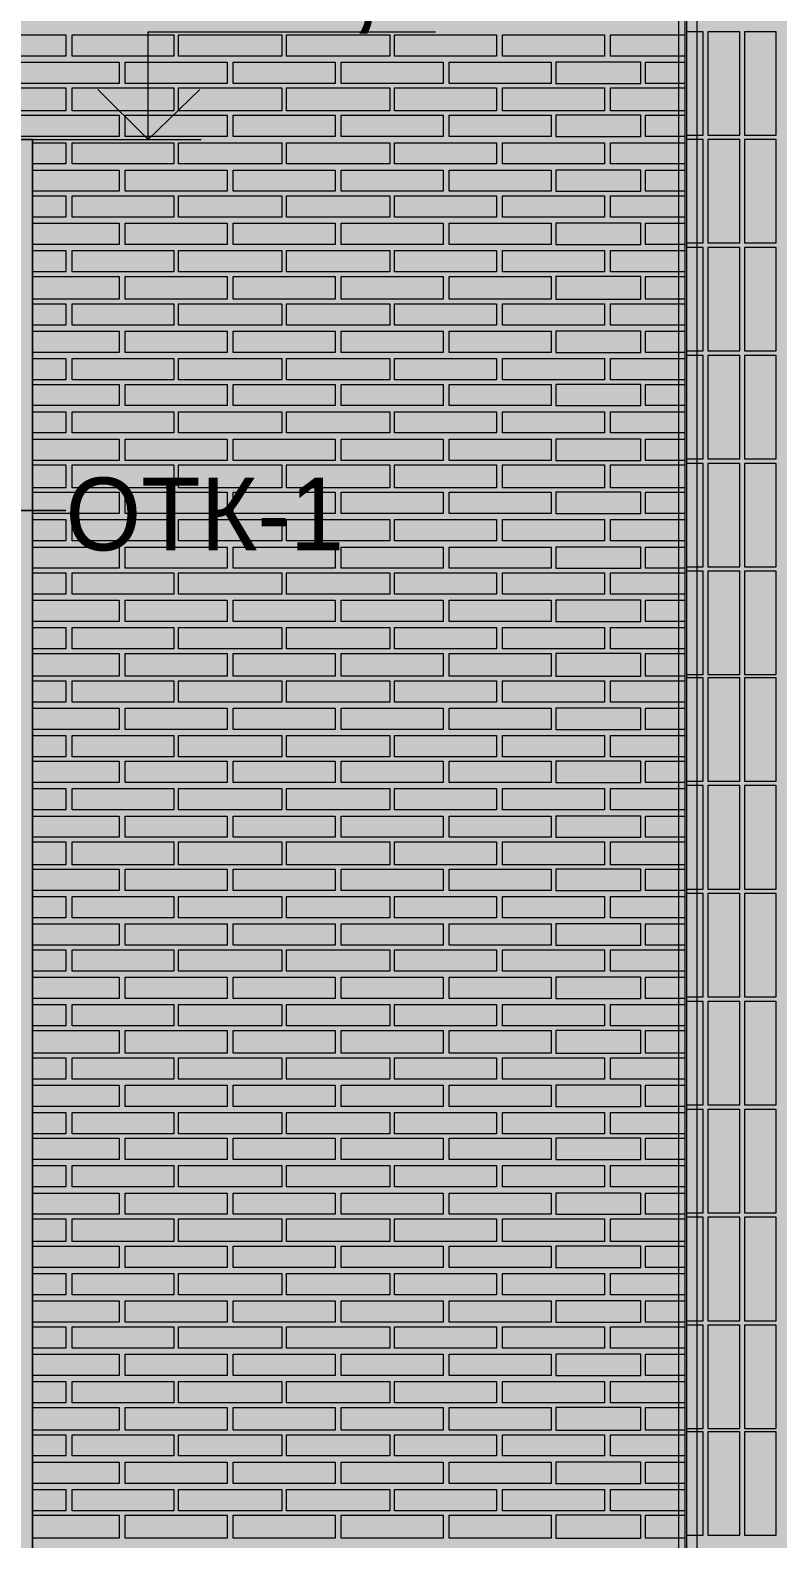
# Model space of a CAD drawing. Header units: millimetres. Extents: x -28928 to 100580, y -22867 to 36490.
# Drawn here: x 27796 to 29876, y 3035 to 7235 of the extents above; entities that cross this region are included whole.
import ezdxf

# ---------------------------------------------------------------- set-up
doc = ezdxf.new("R2010")
doc.units = ezdxf.units.MM
doc.layers.add('PDF _Геометрия', color=7, linetype='Continuous', true_color=0x8f8e8d)
doc.layers.add('PDF _Сплошная заливка', color=7, linetype='Continuous', true_color=0xffffff)
doc.layers.add('PDF _Текст', color=7, linetype='Continuous')

msp = doc.modelspace()

# ---------------------------------------------------------------- hatches: boundary and pattern name
at = {"layer": 'PDF _Сплошная заливка', "true_color": 0xdcd6cf, "transparency": 33554559}
msp.add_hatch(color=254, dxfattribs=at).paths.add_polyline_path([(29465.3, 1544.1), (29486.4, 1544.1), (29486.4, 9028.4), (4952.2, 9028.4), (4952.2, -4713.2), (29465.3, -4713.2)])
h = msp.add_hatch(color=254, dxfattribs=at)
h.paths.add_polyline_path([(29617.6, 1544.1), (29617.6, 9028.4), (29486.4, 9028.4), (29486.4, 1544.1)])
h.paths.add_polyline_path([(47137.2, -1464), (47137.2, -4713.2), (55763.7, -4713.2), (55763.7, 1455.3), (29617.6, 1455.3), (29617.6, 1523), (29486.4, 1523), (29486.4, -4713.2), (45263, -4713.2), (45263, -1464)])
at = {"layer": 'PDF _Сплошная заливка', "true_color": 0xffb53f, "transparency": 33554559}
msp.add_hatch(color=40, dxfattribs=at).paths.add_polyline_path([(33992.2, 2318.4), (33992.2, 1573.7), (34411.1, 1573.7), (34411.1, 9028.4), (29621.8, 9028.4), (29621.8, 1573.7), (32096.8, 1573.7), (32096.8, 2733), (33899.1, 2733), (33899.1, 2360.7), (34051.4, 2360.7), (34051.4, 2339.5), (33899.1, 2339.5), (33899.1, 2318.4)])

# ---------------------------------------------------------------- linework, layer by layer
at = {"layer": 'PDF _Геометрия', "color": 7, "lineweight": 9}
for points in [[(29621.8, 9028.4), (29621.8, 1544.1), (29621.8, 1523), (29486.4, 1523), (29486.4, -4764)], [(29600.7, 1544.1), (29600.7, 9028.4)], [(29617.6, 1544.1), (29617.6, 9028.4)], [(29651.4, 1573.7), (29651.4, 9028.4)], [(27751.8, 6929.9), (27984.5, 6929.9), (28124.1, 6929.9), (28124.1, 7230.3), (28923.7, 7230.3)], [(27802.6, 2733), (27802.6, 3553.7), (27802.6, 5711.4), (27802.6, 6929.9), (26000.3, 6929.9), (26051.1, 6929.9), (26051.1, 6853.7), (26051.1, 2707.6)], [(26051.1, 2707.6), (26051.1, 6879.1), (26051.1, 6929.9), (26076.4, 6929.9), (27726.4, 6929.9), (27751.8, 6929.9), (27802.6, 6929.9), (27802.6, 6853.7), (27802.6, 2707.6)], [(27976.1, 6929.9), (28272.2, 6929.9)], [(27472.6, 6904.5), (27472.6, 5897.6), (27895.7, 5897.6), (27760.3, 5897.6)], [(26017.2, 5897.6), (27895.7, 5897.6)]]:
    msp.add_lwpolyline(points, dxfattribs=at)
at = {"layer": 'PDF _Геометрия', "color": 253, "lineweight": 9, "true_color": 0xaea391}
for points in [[(29621.8, 6942.6), (29668.4, 6942.6), (29668.4, 7230.3), (29621.8, 7230.3)], [(29621.8, 6642.2), (29668.4, 6642.2), (29668.4, 6929.9), (29621.8, 6929.9)], [(29621.8, 6341.8), (29668.4, 6341.8), (29668.4, 6629.5), (29621.8, 6629.5)], [(29621.8, 6041.4), (29668.4, 6041.4), (29668.4, 6329.1), (29621.8, 6329.1)], [(29621.8, 5741), (29668.4, 5741), (29668.4, 6028.7), (29621.8, 6028.7)], [(29621.8, 5440.7), (29668.4, 5440.7), (29668.4, 5728.4), (29621.8, 5728.4)], [(29621.8, 5144.5), (29668.4, 5144.5), (29668.4, 5432.2), (29621.8, 5432.2)], [(29621.8, 4844.1), (29668.4, 4844.1), (29668.4, 5131.8), (29621.8, 5131.8)], [(29621.8, 4543.7), (29668.4, 4543.7), (29668.4, 4831.4), (29621.8, 4831.4)], [(29621.8, 4243.4), (29668.4, 4243.4), (29668.4, 4531), (29621.8, 4531)], [(29621.8, 3943), (29668.4, 3943), (29668.4, 4230.7), (29621.8, 4230.7)], [(29621.8, 3642.6), (29668.4, 3642.6), (29668.4, 3930.3), (29621.8, 3930.3)], [(29621.8, 3342.2), (29668.4, 3342.2), (29668.4, 3629.9), (29621.8, 3629.9)], [(29621.8, 3046), (29668.4, 3046), (29668.4, 3333.7), (29621.8, 3333.7)]]:
    msp.add_lwpolyline(points, dxfattribs=at)
for points in [[(29681.1, 7230.3), (29681.1, 6942.6), (29769.9, 6942.6), (29769.9, 7230.3)], [(29782.6, 7230.3), (29782.6, 6942.6), (29871.4, 6942.6), (29871.4, 7230.3)], [(29681.1, 6929.9), (29681.1, 6642.2), (29769.9, 6642.2), (29769.9, 6929.9)], [(29782.6, 6929.9), (29782.6, 6642.2), (29871.4, 6642.2), (29871.4, 6929.9)], [(29681.1, 6629.5), (29681.1, 6341.8), (29769.9, 6341.8), (29769.9, 6629.5)], [(29782.6, 6629.5), (29782.6, 6341.8), (29871.4, 6341.8), (29871.4, 6629.5)], [(29681.1, 6329.1), (29681.1, 6041.4), (29769.9, 6041.4), (29769.9, 6329.1)], [(29782.6, 6329.1), (29782.6, 6041.4), (29871.4, 6041.4), (29871.4, 6329.1)], [(29681.1, 6028.7), (29681.1, 5741), (29769.9, 5741), (29769.9, 6028.7)], [(29782.6, 6028.7), (29782.6, 5741), (29871.4, 5741), (29871.4, 6028.7)], [(29681.1, 5728.4), (29681.1, 5440.7), (29769.9, 5440.7), (29769.9, 5728.4)], [(29782.6, 5728.4), (29782.6, 5440.7), (29871.4, 5440.7), (29871.4, 5728.4)], [(29681.1, 5432.2), (29681.1, 5144.5), (29769.9, 5144.5), (29769.9, 5432.2)], [(29782.6, 5432.2), (29782.6, 5144.5), (29871.4, 5144.5), (29871.4, 5432.2)], [(29681.1, 5131.8), (29681.1, 4844.1), (29769.9, 4844.1), (29769.9, 5131.8)], [(29782.6, 5131.8), (29782.6, 4844.1), (29871.4, 4844.1), (29871.4, 5131.8)], [(29681.1, 4831.4), (29681.1, 4543.7), (29769.9, 4543.7), (29769.9, 4831.4)], [(29782.6, 4831.4), (29782.6, 4543.7), (29871.4, 4543.7), (29871.4, 4831.4)], [(29681.1, 4531), (29681.1, 4243.4), (29769.9, 4243.4), (29769.9, 4531)], [(29782.6, 4531), (29782.6, 4243.4), (29871.4, 4243.4), (29871.4, 4531)], [(29681.1, 4230.7), (29681.1, 3943), (29769.9, 3943), (29769.9, 4230.7)], [(29782.6, 4230.7), (29782.6, 3943), (29871.4, 3943), (29871.4, 4230.7)], [(29681.1, 3930.3), (29681.1, 3642.6), (29769.9, 3642.6), (29769.9, 3930.3)], [(29782.6, 3930.3), (29782.6, 3642.6), (29871.4, 3642.6), (29871.4, 3930.3)], [(29681.1, 3629.9), (29681.1, 3342.2), (29769.9, 3342.2), (29769.9, 3629.9)], [(29782.6, 3629.9), (29782.6, 3342.2), (29871.4, 3342.2), (29871.4, 3629.9)], [(29681.1, 3333.7), (29681.1, 3046), (29769.9, 3046), (29769.9, 3333.7)], [(29782.6, 3333.7), (29782.6, 3046), (29871.4, 3046), (29871.4, 3333.7)]]:
    msp.add_lwpolyline(points, close=True, dxfattribs=at)
at = {"layer": 'PDF _Геометрия', "lineweight": 9}
for points in [[(27895.7, 7221.8), (27895.7, 7162.6), (27612.2, 7162.6), (27612.2, 7221.8)], [(28196.1, 7221.8), (28196.1, 7162.6), (27912.6, 7162.6), (27912.6, 7221.8)], [(28496.4, 7221.8), (28496.4, 7162.6), (28208.7, 7162.6), (28208.7, 7221.8)], [(28796.8, 7221.8), (28796.8, 7162.6), (28509.1, 7162.6), (28509.1, 7221.8)], [(29093, 7221.8), (29093, 7162.6), (28809.5, 7162.6), (28809.5, 7221.8)], [(29393.4, 7221.8), (29393.4, 7162.6), (29109.9, 7162.6), (29109.9, 7221.8)], [(28043.7, 7086.4), (27904.1, 7086.4), (27760.3, 7086.4), (27760.3, 7145.7), (27904.1, 7145.7), (28043.7, 7145.7)], [(28344.1, 7086.4), (28204.5, 7086.4), (28060.7, 7086.4), (28060.7, 7145.7), (28204.5, 7145.7), (28344.1, 7145.7)], [(28644.5, 7086.4), (28500.7, 7086.4), (28361.1, 7086.4), (28361.1, 7145.7), (28500.7, 7145.7), (28644.5, 7145.7)], [(28944.9, 7086.4), (28801.1, 7086.4), (28661.4, 7086.4), (28661.4, 7145.7), (28801.1, 7145.7), (28944.9, 7145.7)], [(29245.3, 7086.4), (29101.4, 7086.4), (28961.8, 7086.4), (28961.8, 7145.7), (29101.4, 7145.7), (29245.3, 7145.7)], [(29258, 7086.4), (29401.8, 7086.4), (29486.4, 7086.4), (29494.9, 7086.4), (29494.9, 7145.7), (29486.4, 7145.7), (29401.8, 7145.7), (29258, 7145.7)], [(27895.7, 7073.7), (27895.7, 7010.3), (27612.2, 7010.3), (27612.2, 7073.7)], [(28196.1, 7073.7), (28196.1, 7010.3), (27912.6, 7010.3), (27912.6, 7073.7)], [(28496.4, 7073.7), (28496.4, 7010.3), (28208.7, 7010.3), (28208.7, 7073.7)], [(28796.8, 7073.7), (28796.8, 7010.3), (28509.1, 7010.3), (28509.1, 7073.7)], [(29093, 7073.7), (29093, 7010.3), (28809.5, 7010.3), (28809.5, 7073.7)], [(29393.4, 7073.7), (29393.4, 7010.3), (29109.9, 7010.3), (29109.9, 7073.7)], [(28043.7, 6938.4), (27904.1, 6938.4), (27760.3, 6938.4), (27760.3, 6997.6), (27904.1, 6997.6), (28043.7, 6997.6)], [(28344.1, 6938.4), (28204.5, 6938.4), (28060.7, 6938.4), (28060.7, 6997.6), (28204.5, 6997.6), (28344.1, 6997.6)], [(28644.5, 6938.4), (28500.7, 6938.4), (28361.1, 6938.4), (28361.1, 6997.6), (28500.7, 6997.6), (28644.5, 6997.6)], [(28944.9, 6938.4), (28801.1, 6938.4), (28661.4, 6938.4), (28661.4, 6997.6), (28801.1, 6997.6), (28944.9, 6997.6)], [(29245.3, 6938.4), (29101.4, 6938.4), (28961.8, 6938.4), (28961.8, 6997.6), (29101.4, 6997.6), (29245.3, 6997.6)], [(29258, 6938.4), (29401.8, 6938.4), (29486.4, 6938.4), (29494.9, 6938.4), (29494.9, 6997.6), (29486.4, 6997.6), (29401.8, 6997.6), (29258, 6997.6)], [(28196.1, 6921.4), (28196.1, 6862.2), (27912.6, 6862.2), (27912.6, 6921.4)], [(28496.4, 6921.4), (28496.4, 6862.2), (28208.7, 6862.2), (28208.7, 6921.4)], [(28796.8, 6921.4), (28796.8, 6862.2), (28509.1, 6862.2), (28509.1, 6921.4)], [(29093, 6921.4), (29093, 6862.2), (28809.5, 6862.2), (28809.5, 6921.4)], [(29393.4, 6921.4), (29393.4, 6862.2), (29109.9, 6862.2), (29109.9, 6921.4)], [(28344.1, 6786), (28204.5, 6786), (28060.7, 6786), (28060.7, 6845.3), (28204.5, 6845.3), (28344.1, 6845.3)], [(28644.5, 6786), (28500.7, 6786), (28361.1, 6786), (28361.1, 6845.3), (28500.7, 6845.3), (28644.5, 6845.3)], [(28944.9, 6786), (28801.1, 6786), (28661.4, 6786), (28661.4, 6845.3), (28801.1, 6845.3), (28944.9, 6845.3)], [(29245.3, 6786), (29101.4, 6786), (28961.8, 6786), (28961.8, 6845.3), (29101.4, 6845.3), (29245.3, 6845.3)], [(29258, 6786), (29401.8, 6786), (29486.4, 6786), (29494.9, 6786), (29494.9, 6845.3), (29486.4, 6845.3), (29401.8, 6845.3), (29258, 6845.3)], [(28196.1, 6773.4), (28196.1, 6714.1), (27912.6, 6714.1), (27912.6, 6773.4)], [(28496.4, 6773.4), (28496.4, 6714.1), (28208.7, 6714.1), (28208.7, 6773.4)], [(28796.8, 6773.4), (28796.8, 6714.1), (28509.1, 6714.1), (28509.1, 6773.4)], [(29093, 6773.4), (29093, 6714.1), (28809.5, 6714.1), (28809.5, 6773.4)], [(29393.4, 6773.4), (29393.4, 6714.1), (29109.9, 6714.1), (29109.9, 6773.4)], [(28344.1, 6638), (28204.5, 6638), (28060.7, 6638), (28060.7, 6697.2), (28204.5, 6697.2), (28344.1, 6697.2)], [(28644.5, 6638), (28500.7, 6638), (28361.1, 6638), (28361.1, 6697.2), (28500.7, 6697.2), (28644.5, 6697.2)], [(28944.9, 6638), (28801.1, 6638), (28661.4, 6638), (28661.4, 6697.2), (28801.1, 6697.2), (28944.9, 6697.2)], [(29245.3, 6638), (29101.4, 6638), (28961.8, 6638), (28961.8, 6697.2), (29101.4, 6697.2), (29245.3, 6697.2)], [(29258, 6638), (29401.8, 6638), (29486.4, 6638), (29494.9, 6638), (29494.9, 6697.2), (29486.4, 6697.2), (29401.8, 6697.2), (29258, 6697.2)], [(28196.1, 6621), (28196.1, 6561.8), (27912.6, 6561.8), (27912.6, 6621)], [(28496.4, 6621), (28496.4, 6561.8), (28208.7, 6561.8), (28208.7, 6621)], [(28796.8, 6621), (28796.8, 6561.8), (28509.1, 6561.8), (28509.1, 6621)], [(29093, 6621), (29093, 6561.8), (28809.5, 6561.8), (28809.5, 6621)], [(29393.4, 6621), (29393.4, 6561.8), (29109.9, 6561.8), (29109.9, 6621)], [(28344.1, 6485.7), (28204.5, 6485.7), (28060.7, 6485.7), (28060.7, 6549.1), (28204.5, 6549.1), (28344.1, 6549.1)], [(28644.5, 6485.7), (28500.7, 6485.7), (28361.1, 6485.7), (28361.1, 6549.1), (28500.7, 6549.1), (28644.5, 6549.1)], [(28944.9, 6485.7), (28801.1, 6485.7), (28661.4, 6485.7), (28661.4, 6549.1), (28801.1, 6549.1), (28944.9, 6549.1)], [(29245.3, 6485.7), (29101.4, 6485.7), (28961.8, 6485.7), (28961.8, 6549.1), (29101.4, 6549.1), (29245.3, 6549.1)], [(29258, 6485.7), (29401.8, 6485.7), (29486.4, 6485.7), (29494.9, 6485.7), (29494.9, 6549.1), (29486.4, 6549.1), (29401.8, 6549.1), (29258, 6549.1)], [(28196.1, 6473), (28196.1, 6413.7), (27912.6, 6413.7), (27912.6, 6473)], [(28496.4, 6473), (28496.4, 6413.7), (28208.7, 6413.7), (28208.7, 6473)], [(28796.8, 6473), (28796.8, 6413.7), (28509.1, 6413.7), (28509.1, 6473)], [(29093, 6473), (29093, 6413.7), (28809.5, 6413.7), (28809.5, 6473)], [(29393.4, 6473), (29393.4, 6413.7), (29109.9, 6413.7), (29109.9, 6473)], [(28344.1, 6337.6), (28204.5, 6337.6), (28060.7, 6337.6), (28060.7, 6396.8), (28204.5, 6396.8), (28344.1, 6396.8)], [(28644.5, 6337.6), (28500.7, 6337.6), (28361.1, 6337.6), (28361.1, 6396.8), (28500.7, 6396.8), (28644.5, 6396.8)], [(28944.9, 6337.6), (28801.1, 6337.6), (28661.4, 6337.6), (28661.4, 6396.8), (28801.1, 6396.8), (28944.9, 6396.8)], [(29245.3, 6337.6), (29101.4, 6337.6), (28961.8, 6337.6), (28961.8, 6396.8), (29101.4, 6396.8), (29245.3, 6396.8)], [(29258, 6337.6), (29401.8, 6337.6), (29486.4, 6337.6), (29494.9, 6337.6), (29494.9, 6396.8), (29486.4, 6396.8), (29401.8, 6396.8), (29258, 6396.8)], [(28196.1, 6320.7), (28196.1, 6261.4), (27912.6, 6261.4), (27912.6, 6320.7)], [(28496.4, 6320.7), (28496.4, 6261.4), (28208.7, 6261.4), (28208.7, 6320.7)], [(28796.8, 6320.7), (28796.8, 6261.4), (28509.1, 6261.4), (28509.1, 6320.7)], [(29093, 6320.7), (29093, 6261.4), (28809.5, 6261.4), (28809.5, 6320.7)], [(29393.4, 6320.7), (29393.4, 6261.4), (29109.9, 6261.4), (29109.9, 6320.7)], [(28344.1, 6189.5), (28204.5, 6189.5), (28060.7, 6189.5), (28060.7, 6248.7), (28204.5, 6248.7), (28344.1, 6248.7)], [(28644.5, 6189.5), (28500.7, 6189.5), (28361.1, 6189.5), (28361.1, 6248.7), (28500.7, 6248.7), (28644.5, 6248.7)], [(28944.9, 6189.5), (28801.1, 6189.5), (28661.4, 6189.5), (28661.4, 6248.7), (28801.1, 6248.7), (28944.9, 6248.7)], [(29245.3, 6189.5), (29101.4, 6189.5), (28961.8, 6189.5), (28961.8, 6248.7), (29101.4, 6248.7), (29245.3, 6248.7)], [(29258, 6189.5), (29401.8, 6189.5), (29486.4, 6189.5), (29494.9, 6189.5), (29494.9, 6248.7), (29486.4, 6248.7), (29401.8, 6248.7), (29258, 6248.7)], [(28196.1, 6172.6), (28196.1, 6113.4), (27912.6, 6113.4), (27912.6, 6172.6)], [(28496.4, 6172.6), (28496.4, 6113.4), (28208.7, 6113.4), (28208.7, 6172.6)], [(28796.8, 6172.6), (28796.8, 6113.4), (28509.1, 6113.4), (28509.1, 6172.6)], [(29093, 6172.6), (29093, 6113.4), (28809.5, 6113.4), (28809.5, 6172.6)], [(29393.4, 6172.6), (29393.4, 6113.4), (29109.9, 6113.4), (29109.9, 6172.6)], [(28344.1, 6037.2), (28204.5, 6037.2), (28060.7, 6037.2), (28060.7, 6096.4), (28204.5, 6096.4), (28344.1, 6096.4)], [(28644.5, 6037.2), (28500.7, 6037.2), (28361.1, 6037.2), (28361.1, 6096.4), (28500.7, 6096.4), (28644.5, 6096.4)], [(28944.9, 6037.2), (28801.1, 6037.2), (28661.4, 6037.2), (28661.4, 6096.4), (28801.1, 6096.4), (28944.9, 6096.4)], [(29245.3, 6037.2), (29101.4, 6037.2), (28961.8, 6037.2), (28961.8, 6096.4), (29101.4, 6096.4), (29245.3, 6096.4)], [(29258, 6037.2), (29401.8, 6037.2), (29486.4, 6037.2), (29494.9, 6037.2), (29494.9, 6096.4), (29486.4, 6096.4), (29401.8, 6096.4), (29258, 6096.4)], [(28196.1, 6024.5), (28196.1, 5961), (27912.6, 5961), (27912.6, 6024.5)], [(28496.4, 6024.5), (28496.4, 5961), (28208.7, 5961), (28208.7, 6024.5)], [(28796.8, 6024.5), (28796.8, 5961), (28509.1, 5961), (28509.1, 6024.5)], [(29093, 6024.5), (29093, 5961), (28809.5, 5961), (28809.5, 6024.5)], [(29393.4, 6024.5), (29393.4, 5961), (29109.9, 5961), (29109.9, 6024.5)], [(28344.1, 5889.1), (28204.5, 5889.1), (28060.7, 5889.1), (28060.7, 5948.4), (28204.5, 5948.4), (28344.1, 5948.4)], [(28644.5, 5889.1), (28500.7, 5889.1), (28361.1, 5889.1), (28361.1, 5948.4), (28500.7, 5948.4), (28644.5, 5948.4)], [(28944.9, 5889.1), (28801.1, 5889.1), (28661.4, 5889.1), (28661.4, 5948.4), (28801.1, 5948.4), (28944.9, 5948.4)], [(29245.3, 5889.1), (29101.4, 5889.1), (28961.8, 5889.1), (28961.8, 5948.4), (29101.4, 5948.4), (29245.3, 5948.4)], [(29258, 5889.1), (29401.8, 5889.1), (29486.4, 5889.1), (29494.9, 5889.1), (29494.9, 5948.4), (29486.4, 5948.4), (29401.8, 5948.4), (29258, 5948.4)], [(28196.1, 5872.2), (28196.1, 5813), (27912.6, 5813), (27912.6, 5872.2)], [(28496.4, 5872.2), (28496.4, 5813), (28208.7, 5813), (28208.7, 5872.2)], [(28796.8, 5872.2), (28796.8, 5813), (28509.1, 5813), (28509.1, 5872.2)], [(29093, 5872.2), (29093, 5813), (28809.5, 5813), (28809.5, 5872.2)], [(29393.4, 5872.2), (29393.4, 5813), (29109.9, 5813), (29109.9, 5872.2)], [(28344.1, 5736.8), (28204.5, 5736.8), (28060.7, 5736.8), (28060.7, 5796), (28204.5, 5796), (28344.1, 5796)], [(28644.5, 5736.8), (28500.7, 5736.8), (28361.1, 5736.8), (28361.1, 5796), (28500.7, 5796), (28644.5, 5796)], [(28944.9, 5736.8), (28801.1, 5736.8), (28661.4, 5736.8), (28661.4, 5796), (28801.1, 5796), (28944.9, 5796)], [(29245.3, 5736.8), (29101.4, 5736.8), (28961.8, 5736.8), (28961.8, 5796), (29101.4, 5796), (29245.3, 5796)], [(29258, 5736.8), (29401.8, 5736.8), (29486.4, 5736.8), (29494.9, 5736.8), (29494.9, 5796), (29486.4, 5796), (29401.8, 5796), (29258, 5796)], [(28196.1, 5724.1), (28196.1, 5664.9), (27912.6, 5664.9), (27912.6, 5724.1)], [(28496.4, 5724.1), (28496.4, 5664.9), (28208.7, 5664.9), (28208.7, 5724.1)], [(28796.8, 5724.1), (28796.8, 5664.9), (28509.1, 5664.9), (28509.1, 5724.1)], [(29093, 5724.1), (29093, 5664.9), (28809.5, 5664.9), (28809.5, 5724.1)], [(29393.4, 5724.1), (29393.4, 5664.9), (29109.9, 5664.9), (29109.9, 5724.1)], [(28344.1, 5588.7), (28204.5, 5588.7), (28060.7, 5588.7), (28060.7, 5648), (28204.5, 5648), (28344.1, 5648)], [(28644.5, 5588.7), (28500.7, 5588.7), (28361.1, 5588.7), (28361.1, 5648), (28500.7, 5648), (28644.5, 5648)], [(28944.9, 5588.7), (28801.1, 5588.7), (28661.4, 5588.7), (28661.4, 5648), (28801.1, 5648), (28944.9, 5648)], [(29245.3, 5588.7), (29101.4, 5588.7), (28961.8, 5588.7), (28961.8, 5648), (29101.4, 5648), (29245.3, 5648)], [(29258, 5588.7), (29401.8, 5588.7), (29486.4, 5588.7), (29494.9, 5588.7), (29494.9, 5648), (29486.4, 5648), (29401.8, 5648), (29258, 5648)], [(28196.1, 5571.8), (28196.1, 5512.6), (27912.6, 5512.6), (27912.6, 5571.8)], [(28496.4, 5571.8), (28496.4, 5512.6), (28208.7, 5512.6), (28208.7, 5571.8)], [(28796.8, 5571.8), (28796.8, 5512.6), (28509.1, 5512.6), (28509.1, 5571.8)], [(29093, 5571.8), (29093, 5512.6), (28809.5, 5512.6), (28809.5, 5571.8)], [(29393.4, 5571.8), (29393.4, 5512.6), (29109.9, 5512.6), (29109.9, 5571.8)], [(28344.1, 5436.4), (28204.5, 5436.4), (28060.7, 5436.4), (28060.7, 5499.9), (28204.5, 5499.9), (28344.1, 5499.9)], [(28644.5, 5436.4), (28500.7, 5436.4), (28361.1, 5436.4), (28361.1, 5499.9), (28500.7, 5499.9), (28644.5, 5499.9)], [(28944.9, 5436.4), (28801.1, 5436.4), (28661.4, 5436.4), (28661.4, 5499.9), (28801.1, 5499.9), (28944.9, 5499.9)], [(29245.3, 5436.4), (29101.4, 5436.4), (28961.8, 5436.4), (28961.8, 5499.9), (29101.4, 5499.9), (29245.3, 5499.9)], [(29258, 5436.4), (29401.8, 5436.4), (29486.4, 5436.4), (29494.9, 5436.4), (29494.9, 5499.9), (29486.4, 5499.9), (29401.8, 5499.9), (29258, 5499.9)], [(28196.1, 5423.7), (28196.1, 5364.5), (27912.6, 5364.5), (27912.6, 5423.7)], [(28496.4, 5423.7), (28496.4, 5364.5), (28208.7, 5364.5), (28208.7, 5423.7)], [(28796.8, 5423.7), (28796.8, 5364.5), (28509.1, 5364.5), (28509.1, 5423.7)], [(29093, 5423.7), (29093, 5364.5), (28809.5, 5364.5), (28809.5, 5423.7)], [(29393.4, 5423.7), (29393.4, 5364.5), (29109.9, 5364.5), (29109.9, 5423.7)], [(28344.1, 5288.4), (28204.5, 5288.4), (28060.7, 5288.4), (28060.7, 5347.6), (28204.5, 5347.6), (28344.1, 5347.6)], [(28644.5, 5288.4), (28500.7, 5288.4), (28361.1, 5288.4), (28361.1, 5347.6), (28500.7, 5347.6), (28644.5, 5347.6)], [(28944.9, 5288.4), (28801.1, 5288.4), (28661.4, 5288.4), (28661.4, 5347.6), (28801.1, 5347.6), (28944.9, 5347.6)], [(29245.3, 5288.4), (29101.4, 5288.4), (28961.8, 5288.4), (28961.8, 5347.6), (29101.4, 5347.6), (29245.3, 5347.6)], [(29258, 5288.4), (29401.8, 5288.4), (29486.4, 5288.4), (29494.9, 5288.4), (29494.9, 5347.6), (29486.4, 5347.6), (29401.8, 5347.6), (29258, 5347.6)], [(28196.1, 5271.4), (28196.1, 5212.2), (27912.6, 5212.2), (27912.6, 5271.4)], [(28496.4, 5271.4), (28496.4, 5212.2), (28208.7, 5212.2), (28208.7, 5271.4)], [(28796.8, 5271.4), (28796.8, 5212.2), (28509.1, 5212.2), (28509.1, 5271.4)], [(29093, 5271.4), (29093, 5212.2), (28809.5, 5212.2), (28809.5, 5271.4)], [(29393.4, 5271.4), (29393.4, 5212.2), (29109.9, 5212.2), (29109.9, 5271.4)], [(28344.1, 5140.3), (28204.5, 5140.3), (28060.7, 5140.3), (28060.7, 5199.5), (28204.5, 5199.5), (28344.1, 5199.5)], [(28644.5, 5140.3), (28500.7, 5140.3), (28361.1, 5140.3), (28361.1, 5199.5), (28500.7, 5199.5), (28644.5, 5199.5)], [(28944.9, 5140.3), (28801.1, 5140.3), (28661.4, 5140.3), (28661.4, 5199.5), (28801.1, 5199.5), (28944.9, 5199.5)], [(29245.3, 5140.3), (29101.4, 5140.3), (28961.8, 5140.3), (28961.8, 5199.5), (29101.4, 5199.5), (29245.3, 5199.5)], [(29258, 5140.3), (29401.8, 5140.3), (29486.4, 5140.3), (29494.9, 5140.3), (29494.9, 5199.5), (29486.4, 5199.5), (29401.8, 5199.5), (29258, 5199.5)], [(28196.1, 5123.4), (28196.1, 5064.1), (27912.6, 5064.1), (27912.6, 5123.4)], [(28496.4, 5123.4), (28496.4, 5064.1), (28208.7, 5064.1), (28208.7, 5123.4)], [(28796.8, 5123.4), (28796.8, 5064.1), (28509.1, 5064.1), (28509.1, 5123.4)], [(29093, 5123.4), (29093, 5064.1), (28809.5, 5064.1), (28809.5, 5123.4)], [(29393.4, 5123.4), (29393.4, 5064.1), (29109.9, 5064.1), (29109.9, 5123.4)], [(28344.1, 4988), (28204.5, 4988), (28060.7, 4988), (28060.7, 5047.2), (28204.5, 5047.2), (28344.1, 5047.2)], [(28644.5, 4988), (28500.7, 4988), (28361.1, 4988), (28361.1, 5047.2), (28500.7, 5047.2), (28644.5, 5047.2)], [(28944.9, 4988), (28801.1, 4988), (28661.4, 4988), (28661.4, 5047.2), (28801.1, 5047.2), (28944.9, 5047.2)], [(29245.3, 4988), (29101.4, 4988), (28961.8, 4988), (28961.8, 5047.2), (29101.4, 5047.2), (29245.3, 5047.2)], [(29258, 4988), (29401.8, 4988), (29486.4, 4988), (29494.9, 4988), (29494.9, 5047.2), (29486.4, 5047.2), (29401.8, 5047.2), (29258, 5047.2)], [(28196.1, 4975.3), (28196.1, 4911.8), (27912.6, 4911.8), (27912.6, 4975.3)], [(28496.4, 4975.3), (28496.4, 4911.8), (28208.7, 4911.8), (28208.7, 4975.3)], [(28796.8, 4975.3), (28796.8, 4911.8), (28509.1, 4911.8), (28509.1, 4975.3)], [(29093, 4975.3), (29093, 4911.8), (28809.5, 4911.8), (28809.5, 4975.3)], [(29393.4, 4975.3), (29393.4, 4911.8), (29109.9, 4911.8), (29109.9, 4975.3)], [(28344.1, 4839.9), (28204.5, 4839.9), (28060.7, 4839.9), (28060.7, 4899.1), (28204.5, 4899.1), (28344.1, 4899.1)], [(28644.5, 4839.9), (28500.7, 4839.9), (28361.1, 4839.9), (28361.1, 4899.1), (28500.7, 4899.1), (28644.5, 4899.1)], [(28944.9, 4839.9), (28801.1, 4839.9), (28661.4, 4839.9), (28661.4, 4899.1), (28801.1, 4899.1), (28944.9, 4899.1)], [(29245.3, 4839.9), (29101.4, 4839.9), (28961.8, 4839.9), (28961.8, 4899.1), (29101.4, 4899.1), (29245.3, 4899.1)], [(29258, 4839.9), (29401.8, 4839.9), (29486.4, 4839.9), (29494.9, 4839.9), (29494.9, 4899.1), (29486.4, 4899.1), (29401.8, 4899.1), (29258, 4899.1)], [(28196.1, 4823), (28196.1, 4763.7), (27912.6, 4763.7), (27912.6, 4823)], [(28496.4, 4823), (28496.4, 4763.7), (28208.7, 4763.7), (28208.7, 4823)], [(28796.8, 4823), (28796.8, 4763.7), (28509.1, 4763.7), (28509.1, 4823)], [(29093, 4823), (29093, 4763.7), (28809.5, 4763.7), (28809.5, 4823)], [(29393.4, 4823), (29393.4, 4763.7), (29109.9, 4763.7), (29109.9, 4823)], [(28344.1, 4687.6), (28204.5, 4687.6), (28060.7, 4687.6), (28060.7, 4746.8), (28204.5, 4746.8), (28344.1, 4746.8)], [(28644.5, 4687.6), (28500.7, 4687.6), (28361.1, 4687.6), (28361.1, 4746.8), (28500.7, 4746.8), (28644.5, 4746.8)], [(28944.9, 4687.6), (28801.1, 4687.6), (28661.4, 4687.6), (28661.4, 4746.8), (28801.1, 4746.8), (28944.9, 4746.8)], [(29245.3, 4687.6), (29101.4, 4687.6), (28961.8, 4687.6), (28961.8, 4746.8), (29101.4, 4746.8), (29245.3, 4746.8)], [(29258, 4687.6), (29401.8, 4687.6), (29486.4, 4687.6), (29494.9, 4687.6), (29494.9, 4746.8), (29486.4, 4746.8), (29401.8, 4746.8), (29258, 4746.8)], [(28196.1, 4674.9), (28196.1, 4615.7), (27912.6, 4615.7), (27912.6, 4674.9)], [(28496.4, 4674.9), (28496.4, 4615.7), (28208.7, 4615.7), (28208.7, 4674.9)], [(28796.8, 4674.9), (28796.8, 4615.7), (28509.1, 4615.7), (28509.1, 4674.9)], [(29093, 4674.9), (29093, 4615.7), (28809.5, 4615.7), (28809.5, 4674.9)], [(29393.4, 4674.9), (29393.4, 4615.7), (29109.9, 4615.7), (29109.9, 4674.9)], [(28344.1, 4539.5), (28204.5, 4539.5), (28060.7, 4539.5), (28060.7, 4598.7), (28204.5, 4598.7), (28344.1, 4598.7)], [(28644.5, 4539.5), (28500.7, 4539.5), (28361.1, 4539.5), (28361.1, 4598.7), (28500.7, 4598.7), (28644.5, 4598.7)], [(28944.9, 4539.5), (28801.1, 4539.5), (28661.4, 4539.5), (28661.4, 4598.7), (28801.1, 4598.7), (28944.9, 4598.7)], [(29245.3, 4539.5), (29101.4, 4539.5), (28961.8, 4539.5), (28961.8, 4598.7), (29101.4, 4598.7), (29245.3, 4598.7)], [(29258, 4539.5), (29401.8, 4539.5), (29486.4, 4539.5), (29494.9, 4539.5), (29494.9, 4598.7), (29486.4, 4598.7), (29401.8, 4598.7), (29258, 4598.7)], [(28196.1, 4522.6), (28196.1, 4463.4), (27912.6, 4463.4), (27912.6, 4522.6)], [(28496.4, 4522.6), (28496.4, 4463.4), (28208.7, 4463.4), (28208.7, 4522.6)], [(28796.8, 4522.6), (28796.8, 4463.4), (28509.1, 4463.4), (28509.1, 4522.6)], [(29093, 4522.6), (29093, 4463.4), (28809.5, 4463.4), (28809.5, 4522.6)], [(29393.4, 4522.6), (29393.4, 4463.4), (29109.9, 4463.4), (29109.9, 4522.6)], [(28344.1, 4387.2), (28204.5, 4387.2), (28060.7, 4387.2), (28060.7, 4450.7), (28204.5, 4450.7), (28344.1, 4450.7)], [(28644.5, 4387.2), (28500.7, 4387.2), (28361.1, 4387.2), (28361.1, 4450.7), (28500.7, 4450.7), (28644.5, 4450.7)], [(28944.9, 4387.2), (28801.1, 4387.2), (28661.4, 4387.2), (28661.4, 4450.7), (28801.1, 4450.7), (28944.9, 4450.7)], [(29245.3, 4387.2), (29101.4, 4387.2), (28961.8, 4387.2), (28961.8, 4450.7), (29101.4, 4450.7), (29245.3, 4450.7)], [(29258, 4387.2), (29401.8, 4387.2), (29486.4, 4387.2), (29494.9, 4387.2), (29494.9, 4450.7), (29486.4, 4450.7), (29401.8, 4450.7), (29258, 4450.7)], [(28196.1, 4374.5), (28196.1, 4315.3), (27912.6, 4315.3), (27912.6, 4374.5)], [(28496.4, 4374.5), (28496.4, 4315.3), (28208.7, 4315.3), (28208.7, 4374.5)], [(28796.8, 4374.5), (28796.8, 4315.3), (28509.1, 4315.3), (28509.1, 4374.5)], [(29093, 4374.5), (29093, 4315.3), (28809.5, 4315.3), (28809.5, 4374.5)], [(29393.4, 4374.5), (29393.4, 4315.3), (29109.9, 4315.3), (29109.9, 4374.5)], [(28344.1, 4239.1), (28204.5, 4239.1), (28060.7, 4239.1), (28060.7, 4298.4), (28204.5, 4298.4), (28344.1, 4298.4)], [(28644.5, 4239.1), (28500.7, 4239.1), (28361.1, 4239.1), (28361.1, 4298.4), (28500.7, 4298.4), (28644.5, 4298.4)], [(28944.9, 4239.1), (28801.1, 4239.1), (28661.4, 4239.1), (28661.4, 4298.4), (28801.1, 4298.4), (28944.9, 4298.4)], [(29245.3, 4239.1), (29101.4, 4239.1), (28961.8, 4239.1), (28961.8, 4298.4), (29101.4, 4298.4), (29245.3, 4298.4)], [(29258, 4239.1), (29401.8, 4239.1), (29486.4, 4239.1), (29494.9, 4239.1), (29494.9, 4298.4), (29486.4, 4298.4), (29401.8, 4298.4), (29258, 4298.4)], [(28196.1, 4222.2), (28196.1, 4163), (27912.6, 4163), (27912.6, 4222.2)], [(28496.4, 4222.2), (28496.4, 4163), (28208.7, 4163), (28208.7, 4222.2)], [(28796.8, 4222.2), (28796.8, 4163), (28509.1, 4163), (28509.1, 4222.2)], [(29093, 4222.2), (29093, 4163), (28809.5, 4163), (28809.5, 4222.2)], [(29393.4, 4222.2), (29393.4, 4163), (29109.9, 4163), (29109.9, 4222.2)], [(28344.1, 4091), (28204.5, 4091), (28060.7, 4091), (28060.7, 4150.3), (28204.5, 4150.3), (28344.1, 4150.3)], [(28644.5, 4091), (28500.7, 4091), (28361.1, 4091), (28361.1, 4150.3), (28500.7, 4150.3), (28644.5, 4150.3)], [(28944.9, 4091), (28801.1, 4091), (28661.4, 4091), (28661.4, 4150.3), (28801.1, 4150.3), (28944.9, 4150.3)], [(29245.3, 4091), (29101.4, 4091), (28961.8, 4091), (28961.8, 4150.3), (29101.4, 4150.3), (29245.3, 4150.3)], [(29258, 4091), (29401.8, 4091), (29486.4, 4091), (29494.9, 4091), (29494.9, 4150.3), (29486.4, 4150.3), (29401.8, 4150.3), (29258, 4150.3)], [(28196.1, 4074.1), (28196.1, 4014.9), (27912.6, 4014.9), (27912.6, 4074.1)], [(28496.4, 4074.1), (28496.4, 4014.9), (28208.7, 4014.9), (28208.7, 4074.1)], [(28796.8, 4074.1), (28796.8, 4014.9), (28509.1, 4014.9), (28509.1, 4074.1)], [(29093, 4074.1), (29093, 4014.9), (28809.5, 4014.9), (28809.5, 4074.1)], [(29393.4, 4074.1), (29393.4, 4014.9), (29109.9, 4014.9), (29109.9, 4074.1)], [(28344.1, 3938.7), (28204.5, 3938.7), (28060.7, 3938.7), (28060.7, 3998), (28204.5, 3998), (28344.1, 3998)], [(28644.5, 3938.7), (28500.7, 3938.7), (28361.1, 3938.7), (28361.1, 3998), (28500.7, 3998), (28644.5, 3998)], [(28944.9, 3938.7), (28801.1, 3938.7), (28661.4, 3938.7), (28661.4, 3998), (28801.1, 3998), (28944.9, 3998)], [(29245.3, 3938.7), (29101.4, 3938.7), (28961.8, 3938.7), (28961.8, 3998), (29101.4, 3998), (29245.3, 3998)], [(29258, 3938.7), (29401.8, 3938.7), (29486.4, 3938.7), (29494.9, 3938.7), (29494.9, 3998), (29486.4, 3998), (29401.8, 3998), (29258, 3998)], [(28196.1, 3926), (28196.1, 3862.6), (27912.6, 3862.6), (27912.6, 3926)], [(28496.4, 3926), (28496.4, 3862.6), (28208.7, 3862.6), (28208.7, 3926)], [(28796.8, 3926), (28796.8, 3862.6), (28509.1, 3862.6), (28509.1, 3926)], [(29093, 3926), (29093, 3862.6), (28809.5, 3862.6), (28809.5, 3926)], [(29393.4, 3926), (29393.4, 3862.6), (29109.9, 3862.6), (29109.9, 3926)], [(28344.1, 3790.7), (28204.5, 3790.7), (28060.7, 3790.7), (28060.7, 3849.9), (28204.5, 3849.9), (28344.1, 3849.9)], [(28644.5, 3790.7), (28500.7, 3790.7), (28361.1, 3790.7), (28361.1, 3849.9), (28500.7, 3849.9), (28644.5, 3849.9)], [(28944.9, 3790.7), (28801.1, 3790.7), (28661.4, 3790.7), (28661.4, 3849.9), (28801.1, 3849.9), (28944.9, 3849.9)], [(29245.3, 3790.7), (29101.4, 3790.7), (28961.8, 3790.7), (28961.8, 3849.9), (29101.4, 3849.9), (29245.3, 3849.9)], [(29258, 3790.7), (29401.8, 3790.7), (29486.4, 3790.7), (29494.9, 3790.7), (29494.9, 3849.9), (29486.4, 3849.9), (29401.8, 3849.9), (29258, 3849.9)], [(28196.1, 3773.7), (28196.1, 3714.5), (27912.6, 3714.5), (27912.6, 3773.7)], [(28496.4, 3773.7), (28496.4, 3714.5), (28208.7, 3714.5), (28208.7, 3773.7)], [(28796.8, 3773.7), (28796.8, 3714.5), (28509.1, 3714.5), (28509.1, 3773.7)], [(29093, 3773.7), (29093, 3714.5), (28809.5, 3714.5), (28809.5, 3773.7)], [(29393.4, 3773.7), (29393.4, 3714.5), (29109.9, 3714.5), (29109.9, 3773.7)], [(28344.1, 3638.4), (28204.5, 3638.4), (28060.7, 3638.4), (28060.7, 3697.6), (28204.5, 3697.6), (28344.1, 3697.6)], [(28644.5, 3638.4), (28500.7, 3638.4), (28361.1, 3638.4), (28361.1, 3697.6), (28500.7, 3697.6), (28644.5, 3697.6)], [(28944.9, 3638.4), (28801.1, 3638.4), (28661.4, 3638.4), (28661.4, 3697.6), (28801.1, 3697.6), (28944.9, 3697.6)], [(29245.3, 3638.4), (29101.4, 3638.4), (28961.8, 3638.4), (28961.8, 3697.6), (29101.4, 3697.6), (29245.3, 3697.6)], [(29258, 3638.4), (29401.8, 3638.4), (29486.4, 3638.4), (29494.9, 3638.4), (29494.9, 3697.6), (29486.4, 3697.6), (29401.8, 3697.6), (29258, 3697.6)], [(28196.1, 3625.7), (28196.1, 3566.4), (27912.6, 3566.4), (27912.6, 3625.7)], [(28496.4, 3625.7), (28496.4, 3566.4), (28208.7, 3566.4), (28208.7, 3625.7)], [(28796.8, 3625.7), (28796.8, 3566.4), (28509.1, 3566.4), (28509.1, 3625.7)], [(29093, 3625.7), (29093, 3566.4), (28809.5, 3566.4), (28809.5, 3625.7)], [(29393.4, 3625.7), (29393.4, 3566.4), (29109.9, 3566.4), (29109.9, 3625.7)], [(28344.1, 3490.3), (28204.5, 3490.3), (28060.7, 3490.3), (28060.7, 3549.5), (28204.5, 3549.5), (28344.1, 3549.5)], [(28644.5, 3490.3), (28500.7, 3490.3), (28361.1, 3490.3), (28361.1, 3549.5), (28500.7, 3549.5), (28644.5, 3549.5)], [(28944.9, 3490.3), (28801.1, 3490.3), (28661.4, 3490.3), (28661.4, 3549.5), (28801.1, 3549.5), (28944.9, 3549.5)], [(29245.3, 3490.3), (29101.4, 3490.3), (28961.8, 3490.3), (28961.8, 3549.5), (29101.4, 3549.5), (29245.3, 3549.5)], [(29258, 3490.3), (29401.8, 3490.3), (29486.4, 3490.3), (29494.9, 3490.3), (29494.9, 3549.5), (29486.4, 3549.5), (29401.8, 3549.5), (29258, 3549.5)], [(28196.1, 3473.4), (28196.1, 3414.1), (27912.6, 3414.1), (27912.6, 3473.4)], [(28496.4, 3473.4), (28496.4, 3414.1), (28208.7, 3414.1), (28208.7, 3473.4)], [(28796.8, 3473.4), (28796.8, 3414.1), (28509.1, 3414.1), (28509.1, 3473.4)], [(29093, 3473.4), (29093, 3414.1), (28809.5, 3414.1), (28809.5, 3473.4)], [(29393.4, 3473.4), (29393.4, 3414.1), (29109.9, 3414.1), (29109.9, 3473.4)], [(28344.1, 3338), (28204.5, 3338), (28060.7, 3338), (28060.7, 3401.4), (28204.5, 3401.4), (28344.1, 3401.4)], [(28644.5, 3338), (28500.7, 3338), (28361.1, 3338), (28361.1, 3401.4), (28500.7, 3401.4), (28644.5, 3401.4)], [(28944.9, 3338), (28801.1, 3338), (28661.4, 3338), (28661.4, 3401.4), (28801.1, 3401.4), (28944.9, 3401.4)], [(29245.3, 3338), (29101.4, 3338), (28961.8, 3338), (28961.8, 3401.4), (29101.4, 3401.4), (29245.3, 3401.4)], [(29258, 3338), (29401.8, 3338), (29486.4, 3338), (29494.9, 3338), (29494.9, 3401.4), (29486.4, 3401.4), (29401.8, 3401.4), (29258, 3401.4)], [(28196.1, 3325.3), (28196.1, 3266), (27912.6, 3266), (27912.6, 3325.3)], [(28496.4, 3325.3), (28496.4, 3266), (28208.7, 3266), (28208.7, 3325.3)], [(28796.8, 3325.3), (28796.8, 3266), (28509.1, 3266), (28509.1, 3325.3)], [(29093, 3325.3), (29093, 3266), (28809.5, 3266), (28809.5, 3325.3)], [(29393.4, 3325.3), (29393.4, 3266), (29109.9, 3266), (29109.9, 3325.3)], [(28344.1, 3189.9), (28204.5, 3189.9), (28060.7, 3189.9), (28060.7, 3249.1), (28204.5, 3249.1), (28344.1, 3249.1)], [(28644.5, 3189.9), (28500.7, 3189.9), (28361.1, 3189.9), (28361.1, 3249.1), (28500.7, 3249.1), (28644.5, 3249.1)], [(28944.9, 3189.9), (28801.1, 3189.9), (28661.4, 3189.9), (28661.4, 3249.1), (28801.1, 3249.1), (28944.9, 3249.1)], [(29245.3, 3189.9), (29101.4, 3189.9), (28961.8, 3189.9), (28961.8, 3249.1), (29101.4, 3249.1), (29245.3, 3249.1)], [(29258, 3189.9), (29401.8, 3189.9), (29486.4, 3189.9), (29494.9, 3189.9), (29494.9, 3249.1), (29486.4, 3249.1), (29401.8, 3249.1), (29258, 3249.1)], [(28196.1, 3173), (28196.1, 3113.7), (27912.6, 3113.7), (27912.6, 3173)], [(28496.4, 3173), (28496.4, 3113.7), (28208.7, 3113.7), (28208.7, 3173)], [(28796.8, 3173), (28796.8, 3113.7), (28509.1, 3113.7), (28509.1, 3173)], [(29093, 3173), (29093, 3113.7), (28809.5, 3113.7), (28809.5, 3173)], [(29393.4, 3173), (29393.4, 3113.7), (29109.9, 3113.7), (29109.9, 3173)], [(28344.1, 3037.6), (28204.5, 3037.6), (28060.7, 3037.6), (28060.7, 3101), (28204.5, 3101), (28344.1, 3101)], [(28644.5, 3037.6), (28500.7, 3037.6), (28361.1, 3037.6), (28361.1, 3101), (28500.7, 3101), (28644.5, 3101)], [(28944.9, 3037.6), (28801.1, 3037.6), (28661.4, 3037.6), (28661.4, 3101), (28801.1, 3101), (28944.9, 3101)], [(29245.3, 3037.6), (29101.4, 3037.6), (28961.8, 3037.6), (28961.8, 3101), (29101.4, 3101), (29245.3, 3101)], [(29258, 3037.6), (29401.8, 3037.6), (29486.4, 3037.6), (29494.9, 3037.6), (29494.9, 3101), (29486.4, 3101), (29401.8, 3101), (29258, 3101)]]:
    msp.add_lwpolyline(points, close=True, dxfattribs=at)
for points in [[(29617.6, 7162.6), (29486.4, 7162.6), (29410.3, 7162.6), (29410.3, 7221.8), (29486.4, 7221.8), (29617.6, 7221.8)], [(29617.6, 7086.4), (29507.6, 7086.4), (29507.6, 7145.7), (29617.6, 7145.7)], [(29617.6, 7010.3), (29486.4, 7010.3), (29410.3, 7010.3), (29410.3, 7073.7), (29486.4, 7073.7), (29617.6, 7073.7)], [(29617.6, 6938.4), (29507.6, 6938.4), (29507.6, 6997.6), (29617.6, 6997.6)], [(27802.6, 6921.4), (27895.7, 6921.4), (27895.7, 6862.2), (27802.6, 6862.2)], [(29617.6, 6862.2), (29486.4, 6862.2), (29410.3, 6862.2), (29410.3, 6921.4), (29486.4, 6921.4), (29617.6, 6921.4)], [(27802.6, 6845.3), (27904.1, 6845.3), (28043.7, 6845.3), (28043.7, 6786), (27904.1, 6786), (27802.6, 6786)], [(29617.6, 6786), (29507.6, 6786), (29507.6, 6845.3), (29617.6, 6845.3)], [(27802.6, 6773.4), (27895.7, 6773.4), (27895.7, 6714.1), (27802.6, 6714.1)], [(29617.6, 6714.1), (29486.4, 6714.1), (29410.3, 6714.1), (29410.3, 6773.4), (29486.4, 6773.4), (29617.6, 6773.4)], [(27802.6, 6697.2), (27904.1, 6697.2), (28043.7, 6697.2), (28043.7, 6638), (27904.1, 6638), (27802.6, 6638)], [(29617.6, 6638), (29507.6, 6638), (29507.6, 6697.2), (29617.6, 6697.2)], [(27802.6, 6621), (27895.7, 6621), (27895.7, 6561.8), (27802.6, 6561.8)], [(29617.6, 6561.8), (29486.4, 6561.8), (29410.3, 6561.8), (29410.3, 6621), (29486.4, 6621), (29617.6, 6621)], [(27802.6, 6549.1), (27904.1, 6549.1), (28043.7, 6549.1), (28043.7, 6485.7), (27904.1, 6485.7), (27802.6, 6485.7)], [(29617.6, 6485.7), (29507.6, 6485.7), (29507.6, 6549.1), (29617.6, 6549.1)], [(27802.6, 6473), (27895.7, 6473), (27895.7, 6413.7), (27802.6, 6413.7)], [(29617.6, 6413.7), (29486.4, 6413.7), (29410.3, 6413.7), (29410.3, 6473), (29486.4, 6473), (29617.6, 6473)], [(27802.6, 6396.8), (27904.1, 6396.8), (28043.7, 6396.8), (28043.7, 6337.6), (27904.1, 6337.6), (27802.6, 6337.6)], [(29617.6, 6337.6), (29507.6, 6337.6), (29507.6, 6396.8), (29617.6, 6396.8)], [(27802.6, 6320.7), (27895.7, 6320.7), (27895.7, 6261.4), (27802.6, 6261.4)], [(29617.6, 6261.4), (29486.4, 6261.4), (29410.3, 6261.4), (29410.3, 6320.7), (29486.4, 6320.7), (29617.6, 6320.7)], [(27802.6, 6248.7), (27904.1, 6248.7), (28043.7, 6248.7), (28043.7, 6189.5), (27904.1, 6189.5), (27802.6, 6189.5)], [(29617.6, 6189.5), (29507.6, 6189.5), (29507.6, 6248.7), (29617.6, 6248.7)], [(27802.6, 6172.6), (27895.7, 6172.6), (27895.7, 6113.4), (27802.6, 6113.4)], [(29617.6, 6113.4), (29486.4, 6113.4), (29410.3, 6113.4), (29410.3, 6172.6), (29486.4, 6172.6), (29617.6, 6172.6)], [(27802.6, 6096.4), (27904.1, 6096.4), (28043.7, 6096.4), (28043.7, 6037.2), (27904.1, 6037.2), (27802.6, 6037.2)], [(29617.6, 6037.2), (29507.6, 6037.2), (29507.6, 6096.4), (29617.6, 6096.4)], [(27802.6, 6024.5), (27895.7, 6024.5), (27895.7, 5961), (27802.6, 5961)], [(29617.6, 5961), (29486.4, 5961), (29410.3, 5961), (29410.3, 6024.5), (29486.4, 6024.5), (29617.6, 6024.5)], [(27802.6, 5948.4), (27904.1, 5948.4), (28043.7, 5948.4), (28043.7, 5889.1), (27904.1, 5889.1), (27802.6, 5889.1)], [(29617.6, 5889.1), (29507.6, 5889.1), (29507.6, 5948.4), (29617.6, 5948.4)], [(27802.6, 5872.2), (27895.7, 5872.2), (27895.7, 5813), (27802.6, 5813)], [(29617.6, 5813), (29486.4, 5813), (29410.3, 5813), (29410.3, 5872.2), (29486.4, 5872.2), (29617.6, 5872.2)], [(27802.6, 5796), (27904.1, 5796), (28043.7, 5796), (28043.7, 5736.8), (27904.1, 5736.8), (27802.6, 5736.8)], [(29617.6, 5736.8), (29507.6, 5736.8), (29507.6, 5796), (29617.6, 5796)], [(27802.6, 5724.1), (27895.7, 5724.1), (27895.7, 5664.9), (27802.6, 5664.9)], [(29617.6, 5664.9), (29486.4, 5664.9), (29410.3, 5664.9), (29410.3, 5724.1), (29486.4, 5724.1), (29617.6, 5724.1)], [(27802.6, 5648), (27904.1, 5648), (28043.7, 5648), (28043.7, 5588.7), (27904.1, 5588.7), (27802.6, 5588.7)], [(29617.6, 5588.7), (29507.6, 5588.7), (29507.6, 5648), (29617.6, 5648)], [(27802.6, 5571.8), (27895.7, 5571.8), (27895.7, 5512.6), (27802.6, 5512.6)], [(29617.6, 5512.6), (29486.4, 5512.6), (29410.3, 5512.6), (29410.3, 5571.8), (29486.4, 5571.8), (29617.6, 5571.8)], [(27802.6, 5499.9), (27904.1, 5499.9), (28043.7, 5499.9), (28043.7, 5436.4), (27904.1, 5436.4), (27802.6, 5436.4)], [(29617.6, 5436.4), (29507.6, 5436.4), (29507.6, 5499.9), (29617.6, 5499.9)], [(27802.6, 5423.7), (27895.7, 5423.7), (27895.7, 5364.5), (27802.6, 5364.5)], [(29617.6, 5364.5), (29486.4, 5364.5), (29410.3, 5364.5), (29410.3, 5423.7), (29486.4, 5423.7), (29617.6, 5423.7)], [(27802.6, 5347.6), (27904.1, 5347.6), (28043.7, 5347.6), (28043.7, 5288.4), (27904.1, 5288.4), (27802.6, 5288.4)], [(29617.6, 5288.4), (29507.6, 5288.4), (29507.6, 5347.6), (29617.6, 5347.6)], [(27802.6, 5271.4), (27895.7, 5271.4), (27895.7, 5212.2), (27802.6, 5212.2)], [(29617.6, 5212.2), (29486.4, 5212.2), (29410.3, 5212.2), (29410.3, 5271.4), (29486.4, 5271.4), (29617.6, 5271.4)], [(27802.6, 5199.5), (27904.1, 5199.5), (28043.7, 5199.5), (28043.7, 5140.3), (27904.1, 5140.3), (27802.6, 5140.3)], [(29617.6, 5140.3), (29507.6, 5140.3), (29507.6, 5199.5), (29617.6, 5199.5)], [(27802.6, 5123.4), (27895.7, 5123.4), (27895.7, 5064.1), (27802.6, 5064.1)], [(29617.6, 5064.1), (29486.4, 5064.1), (29410.3, 5064.1), (29410.3, 5123.4), (29486.4, 5123.4), (29617.6, 5123.4)], [(27802.6, 5047.2), (27904.1, 5047.2), (28043.7, 5047.2), (28043.7, 4988), (27904.1, 4988), (27802.6, 4988)], [(29617.6, 4988), (29507.6, 4988), (29507.6, 5047.2), (29617.6, 5047.2)], [(27802.6, 4975.3), (27895.7, 4975.3), (27895.7, 4911.8), (27802.6, 4911.8)], [(29617.6, 4911.8), (29486.4, 4911.8), (29410.3, 4911.8), (29410.3, 4975.3), (29486.4, 4975.3), (29617.6, 4975.3)], [(27802.6, 4899.1), (27904.1, 4899.1), (28043.7, 4899.1), (28043.7, 4839.9), (27904.1, 4839.9), (27802.6, 4839.9)], [(29617.6, 4839.9), (29507.6, 4839.9), (29507.6, 4899.1), (29617.6, 4899.1)], [(27802.6, 4823), (27895.7, 4823), (27895.7, 4763.7), (27802.6, 4763.7)], [(29617.6, 4763.7), (29486.4, 4763.7), (29410.3, 4763.7), (29410.3, 4823), (29486.4, 4823), (29617.6, 4823)], [(27802.6, 4746.8), (27904.1, 4746.8), (28043.7, 4746.8), (28043.7, 4687.6), (27904.1, 4687.6), (27802.6, 4687.6)], [(29617.6, 4687.6), (29507.6, 4687.6), (29507.6, 4746.8), (29617.6, 4746.8)], [(27802.6, 4674.9), (27895.7, 4674.9), (27895.7, 4615.7), (27802.6, 4615.7)], [(29617.6, 4615.7), (29486.4, 4615.7), (29410.3, 4615.7), (29410.3, 4674.9), (29486.4, 4674.9), (29617.6, 4674.9)], [(27802.6, 4598.7), (27904.1, 4598.7), (28043.7, 4598.7), (28043.7, 4539.5), (27904.1, 4539.5), (27802.6, 4539.5)], [(29617.6, 4539.5), (29507.6, 4539.5), (29507.6, 4598.7), (29617.6, 4598.7)], [(27802.6, 4522.6), (27895.7, 4522.6), (27895.7, 4463.4), (27802.6, 4463.4)], [(29617.6, 4463.4), (29486.4, 4463.4), (29410.3, 4463.4), (29410.3, 4522.6), (29486.4, 4522.6), (29617.6, 4522.6)], [(27802.6, 4450.7), (27904.1, 4450.7), (28043.7, 4450.7), (28043.7, 4387.2), (27904.1, 4387.2), (27802.6, 4387.2)], [(29617.6, 4387.2), (29507.6, 4387.2), (29507.6, 4450.7), (29617.6, 4450.7)], [(27802.6, 4374.5), (27895.7, 4374.5), (27895.7, 4315.3), (27802.6, 4315.3)], [(29617.6, 4315.3), (29486.4, 4315.3), (29410.3, 4315.3), (29410.3, 4374.5), (29486.4, 4374.5), (29617.6, 4374.5)], [(27802.6, 4298.4), (27904.1, 4298.4), (28043.7, 4298.4), (28043.7, 4239.1), (27904.1, 4239.1), (27802.6, 4239.1)], [(29617.6, 4239.1), (29507.6, 4239.1), (29507.6, 4298.4), (29617.6, 4298.4)], [(27802.6, 4222.2), (27895.7, 4222.2), (27895.7, 4163), (27802.6, 4163)], [(29617.6, 4163), (29486.4, 4163), (29410.3, 4163), (29410.3, 4222.2), (29486.4, 4222.2), (29617.6, 4222.2)], [(27802.6, 4150.3), (27904.1, 4150.3), (28043.7, 4150.3), (28043.7, 4091), (27904.1, 4091), (27802.6, 4091)], [(29617.6, 4091), (29507.6, 4091), (29507.6, 4150.3), (29617.6, 4150.3)], [(27802.6, 4074.1), (27895.7, 4074.1), (27895.7, 4014.9), (27802.6, 4014.9)], [(29617.6, 4014.9), (29486.4, 4014.9), (29410.3, 4014.9), (29410.3, 4074.1), (29486.4, 4074.1), (29617.6, 4074.1)], [(27802.6, 3998), (27904.1, 3998), (28043.7, 3998), (28043.7, 3938.7), (27904.1, 3938.7), (27802.6, 3938.7)], [(29617.6, 3938.7), (29507.6, 3938.7), (29507.6, 3998), (29617.6, 3998)], [(27802.6, 3926), (27895.7, 3926), (27895.7, 3862.6), (27802.6, 3862.6)], [(29617.6, 3862.6), (29486.4, 3862.6), (29410.3, 3862.6), (29410.3, 3926), (29486.4, 3926), (29617.6, 3926)], [(27802.6, 3849.9), (27904.1, 3849.9), (28043.7, 3849.9), (28043.7, 3790.7), (27904.1, 3790.7), (27802.6, 3790.7)], [(29617.6, 3790.7), (29507.6, 3790.7), (29507.6, 3849.9), (29617.6, 3849.9)], [(27802.6, 3773.7), (27895.7, 3773.7), (27895.7, 3714.5), (27802.6, 3714.5)], [(29617.6, 3714.5), (29486.4, 3714.5), (29410.3, 3714.5), (29410.3, 3773.7), (29486.4, 3773.7), (29617.6, 3773.7)], [(27802.6, 3697.6), (27904.1, 3697.6), (28043.7, 3697.6), (28043.7, 3638.4), (27904.1, 3638.4), (27802.6, 3638.4)], [(29617.6, 3638.4), (29507.6, 3638.4), (29507.6, 3697.6), (29617.6, 3697.6)], [(27802.6, 3625.7), (27895.7, 3625.7), (27895.7, 3566.4), (27802.6, 3566.4)], [(29617.6, 3566.4), (29486.4, 3566.4), (29410.3, 3566.4), (29410.3, 3625.7), (29486.4, 3625.7), (29617.6, 3625.7)], [(27802.6, 3549.5), (27904.1, 3549.5), (28043.7, 3549.5), (28043.7, 3490.3), (27904.1, 3490.3), (27802.6, 3490.3)], [(29617.6, 3490.3), (29507.6, 3490.3), (29507.6, 3549.5), (29617.6, 3549.5)], [(27802.6, 3473.4), (27895.7, 3473.4), (27895.7, 3414.1), (27802.6, 3414.1)], [(29617.6, 3414.1), (29486.4, 3414.1), (29410.3, 3414.1), (29410.3, 3473.4), (29486.4, 3473.4), (29617.6, 3473.4)], [(27802.6, 3401.4), (27904.1, 3401.4), (28043.7, 3401.4), (28043.7, 3338), (27904.1, 3338), (27802.6, 3338)], [(29617.6, 3338), (29507.6, 3338), (29507.6, 3401.4), (29617.6, 3401.4)], [(27802.6, 3325.3), (27895.7, 3325.3), (27895.7, 3266), (27802.6, 3266)], [(29617.6, 3266), (29486.4, 3266), (29410.3, 3266), (29410.3, 3325.3), (29486.4, 3325.3), (29617.6, 3325.3)], [(27802.6, 3249.1), (27904.1, 3249.1), (28043.7, 3249.1), (28043.7, 3189.9), (27904.1, 3189.9), (27802.6, 3189.9)], [(29617.6, 3189.9), (29507.6, 3189.9), (29507.6, 3249.1), (29617.6, 3249.1)], [(27802.6, 3173), (27895.7, 3173), (27895.7, 3113.7), (27802.6, 3113.7)], [(29617.6, 3113.7), (29486.4, 3113.7), (29410.3, 3113.7), (29410.3, 3173), (29486.4, 3173), (29617.6, 3173)], [(27802.6, 3101), (27904.1, 3101), (28043.7, 3101), (28043.7, 3037.6), (27904.1, 3037.6), (27802.6, 3037.6)], [(29617.6, 3037.6), (29507.6, 3037.6), (29507.6, 3101), (29617.6, 3101)]]:
    msp.add_lwpolyline(points, dxfattribs=at)
at = {"layer": 'PDF _Геометрия', "color": 7, "lineweight": 18}
msp.add_lwpolyline([(27984.5, 7069.5), (28124.1, 6929.9), (28268, 7069.5)], dxfattribs=at)

# ---------------------------------------------------------------- texts
at = {"layer": 'PDF _Текст', "attachment_point": 4, "style": ''}
for s, insert, char_height in [('+11,700', (28042.5, 7390.9), 280.13), ('ОТК-1', (27894.4, 5886.5), 202.56)]:
    msp.add_mtext(s, dxfattribs=dict(at, insert=insert, char_height=char_height))

doc.saveas('drawing.dxf')
